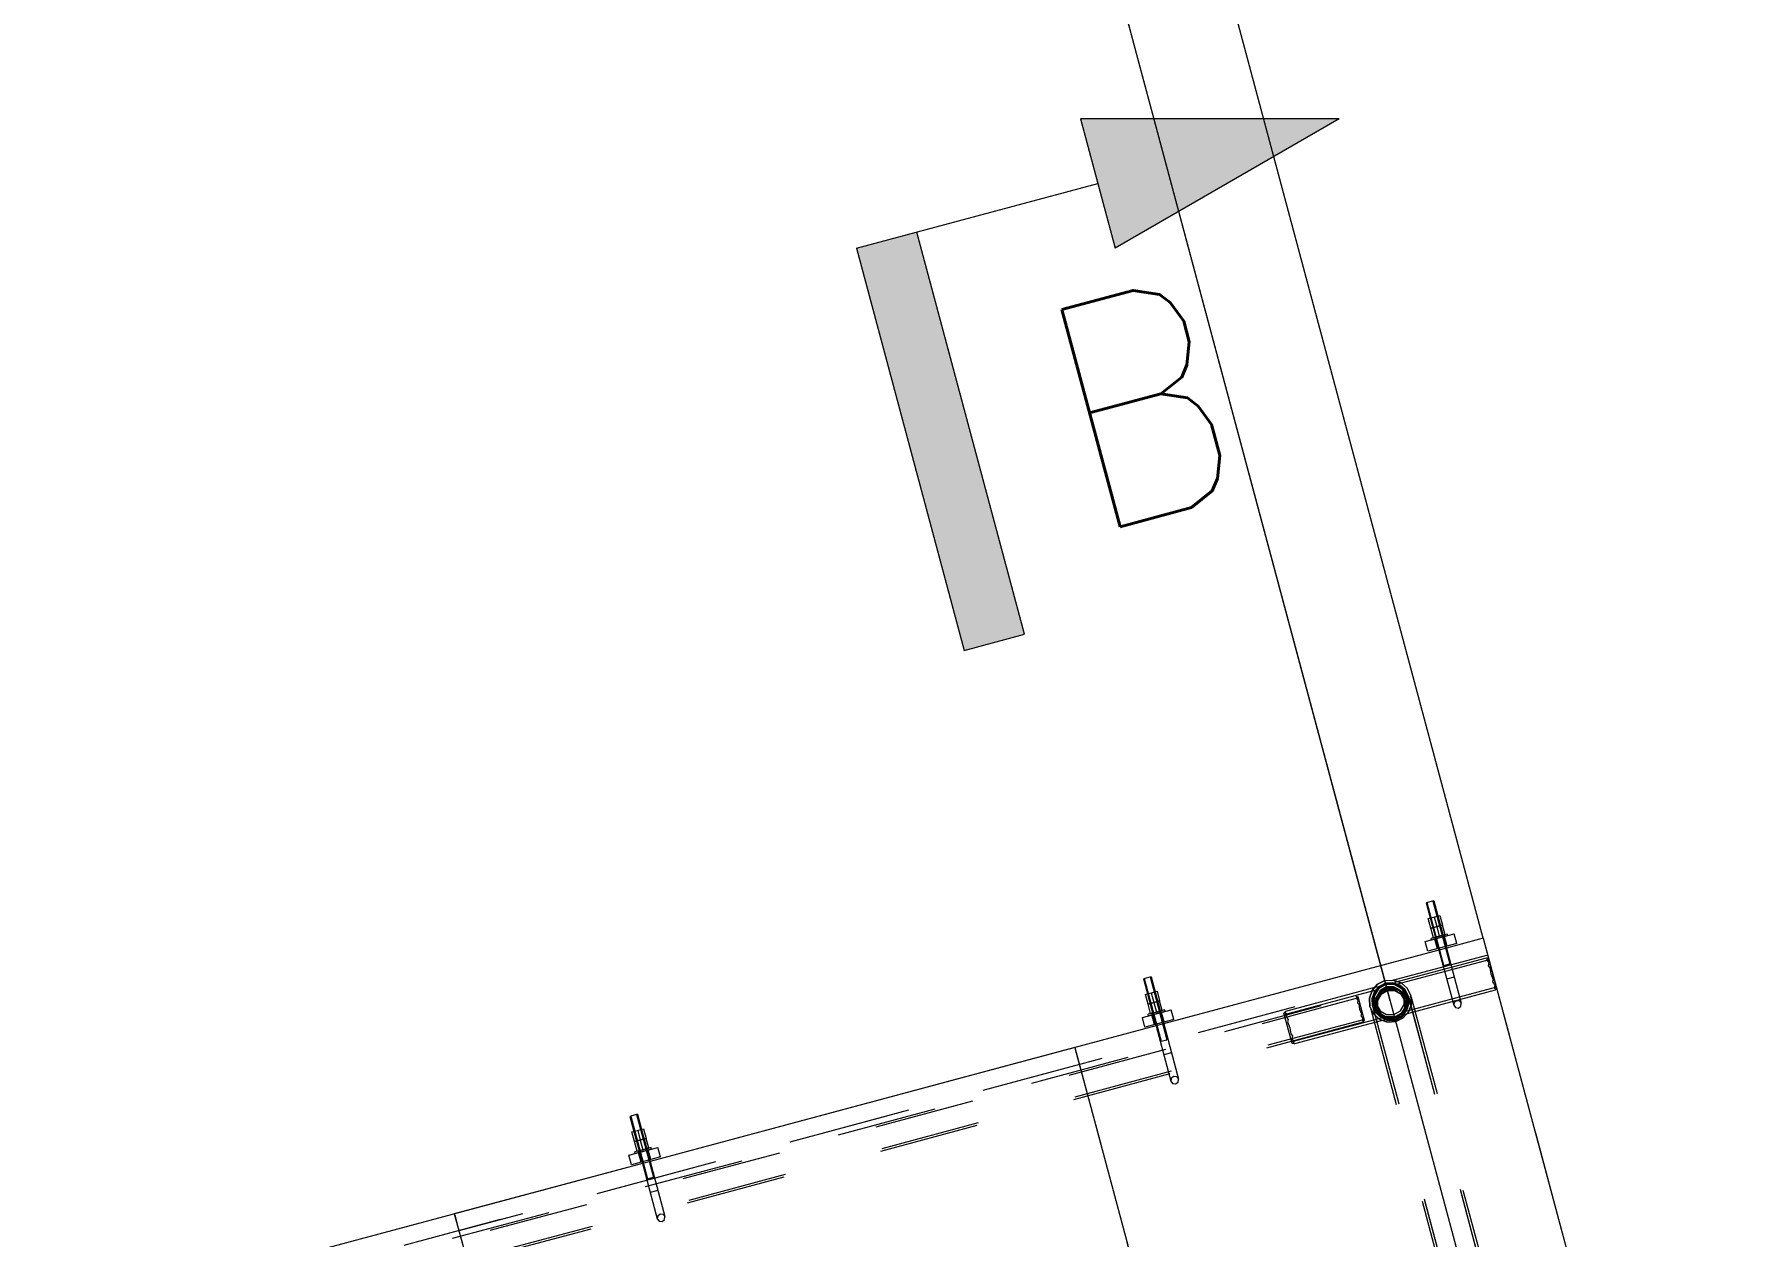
# Model space of a CAD drawing. Header units: millimetres. Extents: x -753 to 90, y 56274 to 56868.
# Drawn here: x -325.43 to -291.12, y 56784.98 to 56809.04 of the extents above; entities that cross this region are included whole.
import ezdxf

# ---------------------------------------------------------------- set-up
doc = ezdxf.new("R2010")
doc.units = ezdxf.units.MM
doc.linetypes.add('XKITLINE00', pattern=[0])
doc.linetypes.add('XKITLINE02', pattern=[4, 2, -2])
for name, color, linetype, lineweight in [('Corte', 7, 'Continuous', 0), ('Cota', 4, 'Continuous', 0), ('Peça', 2, 'Continuous', 0)]:
    doc.layers.add(name, color=color, linetype=linetype, lineweight=lineweight)
doc.styles.add('ROMANS', font='romans__.ttf')

# ---------------------------------------------------------------- blocks, each defined once
blk = doc.blocks.new('*A1308')
at = {"layer": 'Peça', "color": 7, "linetype": 'XKITLINE02', "lineweight": 0}
for p, q in [((-298.928, 56789.758), (-336.406, 56779.717)), ((-336.379, 56779.77), (-298.979, 56789.791)), ((-298.979, 56789.791), (-298.96, 56789.768)), ((-298.979, 56789.791), (-298.934, 56789.779)), ((-298.96, 56789.768), (-298.977, 56789.754)), ((-298.977, 56789.754), (-298.941, 56789.713)), ((-298.941, 56789.713), (-298.952, 56789.659)), ((-298.952, 56789.659), (-298.923, 56789.631)), ((-298.806, 56789.304), (-298.934, 56789.779)), ((-298.923, 56789.631), (-298.909, 56789.532)), ((-298.812, 56789.326), (-336.29, 56779.284)), ((-298.909, 56789.532), (-298.871, 56789.438)), ((-298.871, 56789.438), (-298.882, 56789.4)), ((-298.882, 56789.4), (-298.846, 56789.358)), ((-298.846, 56789.358), (-298.856, 56789.304)), ((-298.856, 56789.304), (-298.834, 56789.301)), ((-298.839, 56789.272), (-298.806, 56789.304)), ((-298.834, 56789.301), (-298.839, 56789.272)), ((-298.839, 56789.272), (-336.24, 56779.251)), ((-336.412, 56779.738), (-336.379, 56779.77)), ((-336.412, 56779.738), (-336.285, 56779.263)), ((-336.384, 56779.741), (-336.379, 56779.77)), ((-336.362, 56779.738), (-336.384, 56779.741)), ((-336.373, 56779.684), (-336.362, 56779.738)), ((-336.337, 56779.643), (-336.373, 56779.684)), ((-336.347, 56779.604), (-336.337, 56779.643)), ((-336.31, 56779.511), (-336.347, 56779.604)), ((-336.295, 56779.411), (-336.31, 56779.511)), ((-336.267, 56779.383), (-336.295, 56779.411)), ((-336.277, 56779.329), (-336.267, 56779.383)), ((-336.241, 56779.288), (-336.277, 56779.329)), ((-336.24, 56779.251), (-336.285, 56779.263)), ((-336.258, 56779.274), (-336.241, 56779.288)), ((-336.24, 56779.251), (-336.258, 56779.274))]:
    blk.add_line(p, q, dxfattribs=at)
blk = doc.blocks.new('*A1933')
at = {"layer": 'Peça', "color": 7, "linetype": 'XKITLINE02', "lineweight": 0}
for p, q in [((-298.379, 56790.027), (-298.53, 56789.94)), ((-298.366, 56789.976), (-298.493, 56789.902)), ((-298.205, 56790.027), (-298.379, 56790.027)), ((-298.219, 56789.976), (-298.366, 56789.976)), ((-298.091, 56789.902), (-298.219, 56789.976)), ((-298.205, 56790.027), (-298.054, 56789.94)), ((-298.53, 56789.94), (-298.618, 56789.789)), ((-298.618, 56789.789), (-298.618, 56789.614)), ((-298.6, 56789.721), (-298.555, 56789.795)), ((-298.6, 56789.721), (-298.599, 56789.675)), ((-298.599, 56789.721), (-298.555, 56789.794)), ((-298.599, 56789.691), (-298.599, 56789.721)), ((-298.599, 56789.675), (-298.599, 56789.691)), ((-298.599, 56789.546), (-298.599, 56789.675)), ((-298.599, 56789.675), (-298.599, 56789.547)), ((-298.585, 56789.672), (-298.545, 56789.788)), ((-298.576, 56789.55), (-298.585, 56789.672)), ((-298.545, 56789.787), (-298.584, 56789.671)), ((-298.584, 56789.671), (-298.576, 56789.55)), ((-298.493, 56789.902), (-298.566, 56789.775)), ((-298.566, 56789.775), (-298.566, 56789.628)), ((-298.566, 56789.627), (-298.566, 56789.628)), ((-298.566, 56789.628), (-298.566, 56789.628)), ((-298.566, 56789.628), (-298.566, 56789.628)), ((-298.566, 56789.628), (-298.493, 56789.501)), ((-298.566, 56789.628), (-298.566, 56789.628)), ((-298.566, 56789.628), (-298.566, 56789.628)), ((-298.566, 56789.627), (-298.566, 56789.628)), ((-298.566, 56789.626), (-298.566, 56789.627)), ((-298.566, 56789.626), (-298.566, 56789.627)), ((-298.566, 56789.625), (-298.566, 56789.626)), ((-298.566, 56789.626), (-298.566, 56789.626)), ((-298.566, 56789.626), (-298.566, 56789.626)), ((-298.566, 56789.625), (-298.566, 56789.626)), ((-298.565, 56789.624), (-298.566, 56789.625)), ((-298.565, 56789.624), (-298.566, 56789.625)), ((-298.565, 56789.622), (-298.565, 56789.624)), ((-298.565, 56789.622), (-298.565, 56789.624)), ((-298.564, 56789.621), (-298.565, 56789.622)), ((-298.564, 56789.621), (-298.565, 56789.622)), ((-298.555, 56789.794), (-298.512, 56789.872)), ((-298.555, 56789.795), (-298.512, 56789.872)), ((-298.547, 56789.704), (-298.548, 56789.557)), ((-298.474, 56789.831), (-298.547, 56789.704)), ((-298.547, 56789.704), (-298.474, 56789.831)), ((-298.547, 56789.557), (-298.547, 56789.704)), ((-298.545, 56789.788), (-298.464, 56789.88)), ((-298.464, 56789.879), (-298.545, 56789.787)), ((-298.512, 56789.872), (-298.473, 56789.892)), ((-298.512, 56789.872), (-298.473, 56789.892)), ((-298.346, 56789.905), (-298.474, 56789.831)), ((-298.474, 56789.831), (-298.346, 56789.904)), ((-298.473, 56789.892), (-298.361, 56789.958)), ((-298.473, 56789.892), (-298.361, 56789.958)), ((-298.464, 56789.88), (-298.354, 56789.934)), ((-298.354, 56789.933), (-298.464, 56789.879)), ((-298.361, 56789.958), (-298.231, 56789.957)), ((-298.361, 56789.958), (-298.231, 56789.957)), ((-298.354, 56789.934), (-298.232, 56789.942)), ((-298.232, 56789.941), (-298.354, 56789.933)), ((-298.199, 56789.905), (-298.346, 56789.905)), ((-298.346, 56789.904), (-298.199, 56789.904)), ((-298.232, 56789.942), (-298.116, 56789.903)), ((-298.116, 56789.902), (-298.232, 56789.941)), ((-298.231, 56789.957), (-298.187, 56789.959)), ((-298.231, 56789.957), (-298.187, 56789.959)), ((-298.072, 56789.831), (-298.199, 56789.905)), ((-298.199, 56789.904), (-298.072, 56789.831)), ((-298.187, 56789.959), (-298.111, 56789.914)), ((-298.187, 56789.959), (-298.111, 56789.914)), ((-298.116, 56789.903), (-298.024, 56789.822)), ((-298.024, 56789.822), (-298.116, 56789.902)), ((-298.111, 56789.914), (-298.036, 56789.872)), ((-298.111, 56789.914), (-298.036, 56789.872)), ((-298.018, 56789.775), (-298.091, 56789.902)), ((-298.091, 56789.501), (-298.018, 56789.628)), ((-297.999, 56789.704), (-298.072, 56789.831)), ((-298.072, 56789.831), (-297.999, 56789.704)), ((-297.967, 56789.789), (-298.054, 56789.94)), ((-298.021, 56789.846), (-298.036, 56789.872)), ((-298.013, 56789.832), (-298.036, 56789.872)), ((-298.024, 56789.822), (-297.97, 56789.712)), ((-297.97, 56789.712), (-298.024, 56789.822)), ((-298.013, 56789.832), (-298.021, 56789.846)), ((-298.018, 56789.774), (-298.018, 56789.775)), ((-298.018, 56789.775), (-298.018, 56789.775)), ((-298.018, 56789.775), (-298.018, 56789.775)), ((-298.018, 56789.628), (-298.018, 56789.775)), ((-298.018, 56789.775), (-298.018, 56789.775)), ((-298.018, 56789.775), (-298.018, 56789.775)), ((-298.018, 56789.774), (-298.018, 56789.775)), ((-298.017, 56789.773), (-298.018, 56789.774)), ((-298.018, 56789.774), (-298.017, 56789.773)), ((-298.017, 56789.772), (-298.017, 56789.773)), ((-298.017, 56789.773), (-298.017, 56789.773)), ((-298.017, 56789.773), (-298.017, 56789.773)), ((-298.017, 56789.772), (-298.017, 56789.773)), ((-298.017, 56789.771), (-298.017, 56789.772)), ((-298.017, 56789.771), (-298.017, 56789.772)), ((-298.016, 56789.769), (-298.017, 56789.771)), ((-298.016, 56789.769), (-298.017, 56789.771)), ((-298.016, 56789.768), (-298.016, 56789.769)), ((-298.016, 56789.768), (-298.016, 56789.769)), ((-298.015, 56789.766), (-298.016, 56789.768)), ((-298.015, 56789.766), (-298.016, 56789.768)), ((-298.015, 56789.764), (-298.015, 56789.766)), ((-298.015, 56789.764), (-298.015, 56789.766)), ((-298.014, 56789.762), (-298.015, 56789.764)), ((-298.014, 56789.762), (-298.015, 56789.764)), ((-298.014, 56789.76), (-298.014, 56789.762)), ((-298.014, 56789.76), (-298.014, 56789.762)), ((-298.013, 56789.758), (-298.014, 56789.76)), ((-298.013, 56789.758), (-298.014, 56789.76)), ((-297.948, 56789.721), (-298.013, 56789.832)), ((-297.948, 56789.721), (-298.013, 56789.832)), ((-298.013, 56789.756), (-298.013, 56789.758)), ((-298.013, 56789.756), (-298.013, 56789.758)), ((-298.012, 56789.753), (-298.013, 56789.756)), ((-298.013, 56789.756), (-298.012, 56789.753)), ((-298.011, 56789.75), (-298.012, 56789.753)), ((-298.012, 56789.753), (-298.011, 56789.75)), ((-298.01, 56789.747), (-298.011, 56789.75)), ((-298.01, 56789.747), (-298.011, 56789.75)), ((-298.01, 56789.744), (-298.01, 56789.747)), ((-298.009, 56789.744), (-298.01, 56789.747)), ((-298.009, 56789.741), (-298.01, 56789.744)), ((-298.009, 56789.741), (-298.009, 56789.744)), ((-298.008, 56789.738), (-298.009, 56789.741)), ((-298.008, 56789.737), (-298.009, 56789.741)), ((-298.007, 56789.734), (-298.008, 56789.738)), ((-298.007, 56789.734), (-298.008, 56789.737)), ((-298.006, 56789.73), (-298.007, 56789.734)), ((-298.006, 56789.73), (-298.007, 56789.734)), ((-298.005, 56789.726), (-298.006, 56789.73)), ((-298.005, 56789.726), (-298.006, 56789.73)), ((-298.004, 56789.722), (-298.005, 56789.726)), ((-298.004, 56789.722), (-298.005, 56789.726)), ((-298.003, 56789.718), (-298.004, 56789.722)), ((-298.002, 56789.718), (-298.004, 56789.722)), ((-298.001, 56789.714), (-298.003, 56789.718)), ((-298.001, 56789.714), (-298.002, 56789.718)), ((-298, 56789.709), (-298.001, 56789.714)), ((-298.001, 56789.714), (-298, 56789.709)), ((-297.999, 56789.704), (-298, 56789.709)), ((-298, 56789.709), (-297.999, 56789.704)), ((-297.999, 56789.558), (-297.999, 56789.704)), ((-297.999, 56789.704), (-297.999, 56789.558)), ((-297.97, 56789.712), (-297.962, 56789.59)), ((-297.962, 56789.59), (-297.97, 56789.712)), ((-297.967, 56789.614), (-297.967, 56789.789)), ((-297.966, 56789.788), (-297.967, 56789.789)), ((-297.967, 56789.789), (-297.967, 56789.789)), ((-297.967, 56789.789), (-297.967, 56789.789)), ((-297.967, 56789.789), (-297.966, 56789.788)), ((-297.966, 56789.787), (-297.966, 56789.788)), ((-297.966, 56789.788), (-297.966, 56789.788)), ((-297.966, 56789.788), (-297.966, 56789.788)), ((-297.966, 56789.788), (-297.966, 56789.787)), ((-297.966, 56789.786), (-297.966, 56789.787)), ((-297.966, 56789.787), (-297.966, 56789.786)), ((-297.966, 56789.785), (-297.966, 56789.786)), ((-297.966, 56789.786), (-297.966, 56789.785)), ((-297.965, 56789.784), (-297.966, 56789.785)), ((-297.966, 56789.785), (-297.965, 56789.784)), ((-297.965, 56789.783), (-297.965, 56789.784)), ((-297.965, 56789.784), (-297.965, 56789.783)), ((-297.965, 56789.781), (-297.965, 56789.783)), ((-297.965, 56789.783), (-297.965, 56789.782)), ((-297.965, 56789.782), (-297.964, 56789.78)), ((-297.964, 56789.78), (-297.965, 56789.781)), ((-297.964, 56789.778), (-297.964, 56789.78)), ((-297.964, 56789.78), (-297.964, 56789.778)), ((-297.963, 56789.776), (-297.964, 56789.778)), ((-297.964, 56789.778), (-297.963, 56789.776)), ((-297.963, 56789.774), (-297.963, 56789.776)), ((-297.963, 56789.776), (-297.963, 56789.774)), ((-297.962, 56789.772), (-297.963, 56789.774)), ((-297.963, 56789.774), (-297.962, 56789.772)), ((-297.961, 56789.769), (-297.962, 56789.772)), ((-297.962, 56789.772), (-297.961, 56789.769)), ((-297.961, 56789.767), (-297.961, 56789.769)), ((-297.961, 56789.769), (-297.961, 56789.767)), ((-297.96, 56789.764), (-297.961, 56789.767)), ((-297.961, 56789.767), (-297.96, 56789.764)), ((-297.959, 56789.761), (-297.96, 56789.764)), ((-297.96, 56789.764), (-297.959, 56789.761)), ((-297.958, 56789.758), (-297.959, 56789.761)), ((-297.959, 56789.761), (-297.958, 56789.758)), ((-297.957, 56789.755), (-297.958, 56789.758)), ((-297.958, 56789.758), (-297.957, 56789.755)), ((-297.956, 56789.751), (-297.957, 56789.755)), ((-297.957, 56789.755), (-297.957, 56789.751)), ((-297.957, 56789.751), (-297.956, 56789.748)), ((-297.956, 56789.748), (-297.956, 56789.751)), ((-297.955, 56789.744), (-297.956, 56789.748)), ((-297.956, 56789.748), (-297.955, 56789.744)), ((-297.953, 56789.74), (-297.955, 56789.744)), ((-297.955, 56789.744), (-297.954, 56789.74)), ((-297.954, 56789.74), (-297.952, 56789.736)), ((-297.952, 56789.736), (-297.953, 56789.74)), ((-297.951, 56789.732), (-297.952, 56789.736)), ((-297.952, 56789.736), (-297.951, 56789.732)), ((-297.95, 56789.727), (-297.951, 56789.732)), ((-297.951, 56789.732), (-297.95, 56789.727)), ((-297.949, 56789.723), (-297.95, 56789.727)), ((-297.95, 56789.727), (-297.949, 56789.723)), ((-297.949, 56789.723), (-297.948, 56789.721)), ((-297.949, 56789.723), (-297.948, 56789.721)), ((-297.948, 56789.721), (-297.948, 56789.59)), ((-297.948, 56789.59), (-297.948, 56789.721)), ((-298.617, 56789.614), (-298.618, 56789.614)), ((-298.618, 56789.614), (-298.618, 56789.614)), ((-298.53, 56789.463), (-298.618, 56789.614)), ((-298.618, 56789.614), (-298.618, 56789.614)), ((-298.618, 56789.614), (-298.617, 56789.614)), ((-298.617, 56789.613), (-298.617, 56789.614)), ((-298.617, 56789.614), (-298.617, 56789.613)), ((-298.617, 56789.612), (-298.617, 56789.613)), ((-298.617, 56789.613), (-298.617, 56789.613)), ((-298.617, 56789.613), (-298.617, 56789.613)), ((-298.617, 56789.613), (-298.617, 56789.612)), ((-298.617, 56789.611), (-298.617, 56789.612)), ((-298.617, 56789.612), (-298.617, 56789.611)), ((-298.616, 56789.61), (-298.617, 56789.611)), ((-298.617, 56789.611), (-298.616, 56789.61)), ((-298.616, 56789.609), (-298.616, 56789.61)), ((-298.616, 56789.61), (-298.616, 56789.609)), ((-298.616, 56789.607), (-298.616, 56789.609)), ((-298.616, 56789.609), (-298.616, 56789.607)), ((-298.615, 56789.605), (-298.616, 56789.607)), ((-298.616, 56789.607), (-298.615, 56789.605)), ((-298.615, 56789.604), (-298.615, 56789.605)), ((-298.615, 56789.605), (-298.615, 56789.604)), ((-298.614, 56789.602), (-298.615, 56789.604)), ((-298.615, 56789.604), (-298.614, 56789.602)), ((-298.614, 56789.6), (-298.614, 56789.602)), ((-298.614, 56789.602), (-298.614, 56789.6)), ((-298.613, 56789.597), (-298.614, 56789.6)), ((-298.614, 56789.6), (-298.613, 56789.597)), ((-298.612, 56789.595), (-298.613, 56789.597)), ((-298.613, 56789.597), (-298.612, 56789.595)), ((-298.612, 56789.592), (-298.612, 56789.595)), ((-298.612, 56789.595), (-298.612, 56789.592)), ((-298.611, 56789.589), (-298.612, 56789.592)), ((-298.612, 56789.592), (-298.611, 56789.59)), ((-298.611, 56789.59), (-298.61, 56789.587)), ((-298.61, 56789.587), (-298.611, 56789.589)), ((-298.609, 56789.583), (-298.61, 56789.587)), ((-298.61, 56789.587), (-298.609, 56789.584)), ((-298.609, 56789.584), (-298.608, 56789.58)), ((-298.608, 56789.58), (-298.609, 56789.583)), ((-298.608, 56789.577), (-298.608, 56789.58)), ((-298.608, 56789.58), (-298.608, 56789.577)), ((-298.607, 56789.573), (-298.608, 56789.577)), ((-298.608, 56789.577), (-298.607, 56789.573)), ((-298.606, 56789.569), (-298.607, 56789.573)), ((-298.607, 56789.573), (-298.606, 56789.57)), ((-298.606, 56789.57), (-298.605, 56789.566)), ((-298.605, 56789.566), (-298.606, 56789.569)), ((-298.603, 56789.561), (-298.605, 56789.566)), ((-298.605, 56789.566), (-298.603, 56789.562)), ((-298.603, 56789.562), (-298.602, 56789.557)), ((-298.602, 56789.557), (-298.603, 56789.561)), ((-298.601, 56789.553), (-298.602, 56789.557)), ((-298.602, 56789.557), (-298.601, 56789.553)), ((-298.6, 56789.548), (-298.601, 56789.553)), ((-298.601, 56789.553), (-298.6, 56789.548)), ((-298.6, 56789.548), (-298.599, 56789.546)), ((-298.6, 56789.548), (-298.599, 56789.547)), ((-298.599, 56789.547), (-298.534, 56789.433)), ((-298.599, 56789.546), (-298.534, 56789.433)), ((-298.522, 56789.44), (-298.576, 56789.55)), ((-298.576, 56789.55), (-298.522, 56789.44)), ((-298.564, 56789.619), (-298.564, 56789.621)), ((-298.564, 56789.621), (-298.564, 56789.619)), ((-298.564, 56789.617), (-298.564, 56789.619)), ((-298.564, 56789.619), (-298.564, 56789.617)), ((-298.563, 56789.615), (-298.564, 56789.617)), ((-298.563, 56789.615), (-298.564, 56789.617)), ((-298.562, 56789.613), (-298.563, 56789.615)), ((-298.562, 56789.613), (-298.563, 56789.615)), ((-298.562, 56789.611), (-298.562, 56789.613)), ((-298.562, 56789.611), (-298.562, 56789.613)), ((-298.561, 56789.609), (-298.562, 56789.611)), ((-298.561, 56789.609), (-298.562, 56789.611)), ((-298.561, 56789.606), (-298.561, 56789.609)), ((-298.56, 56789.606), (-298.561, 56789.609)), ((-298.56, 56789.603), (-298.561, 56789.606)), ((-298.56, 56789.603), (-298.56, 56789.606)), ((-298.559, 56789.6), (-298.56, 56789.603)), ((-298.559, 56789.6), (-298.56, 56789.603)), ((-298.558, 56789.597), (-298.559, 56789.6)), ((-298.558, 56789.597), (-298.559, 56789.6)), ((-298.557, 56789.594), (-298.558, 56789.597)), ((-298.557, 56789.594), (-298.558, 56789.597)), ((-298.556, 56789.591), (-298.557, 56789.594)), ((-298.556, 56789.59), (-298.557, 56789.594)), ((-298.555, 56789.587), (-298.556, 56789.591)), ((-298.556, 56789.59), (-298.555, 56789.587)), ((-298.554, 56789.583), (-298.555, 56789.587)), ((-298.555, 56789.587), (-298.554, 56789.583)), ((-298.553, 56789.579), (-298.554, 56789.583)), ((-298.553, 56789.579), (-298.554, 56789.583)), ((-298.552, 56789.575), (-298.553, 56789.579)), ((-298.552, 56789.575), (-298.553, 56789.579)), ((-298.551, 56789.571), (-298.552, 56789.575)), ((-298.551, 56789.571), (-298.552, 56789.575)), ((-298.55, 56789.567), (-298.551, 56789.571)), ((-298.55, 56789.567), (-298.551, 56789.571)), ((-298.549, 56789.562), (-298.55, 56789.567)), ((-298.549, 56789.562), (-298.55, 56789.567)), ((-298.548, 56789.557), (-298.549, 56789.562)), ((-298.547, 56789.557), (-298.549, 56789.562)), ((-298.548, 56789.557), (-298.474, 56789.431)), ((-298.474, 56789.43), (-298.547, 56789.557)), ((-298.534, 56789.433), (-298.513, 56789.397)), ((-298.534, 56789.433), (-298.513, 56789.397)), ((-298.53, 56789.463), (-298.379, 56789.376)), ((-298.43, 56789.36), (-298.522, 56789.44)), ((-298.522, 56789.44), (-298.43, 56789.36)), ((-298.513, 56789.397), (-298.436, 56789.351)), ((-298.513, 56789.397), (-298.437, 56789.351)), ((-298.493, 56789.501), (-298.366, 56789.427)), ((-298.474, 56789.431), (-298.347, 56789.357)), ((-298.347, 56789.357), (-298.474, 56789.43)), ((-298.437, 56789.351), (-298.362, 56789.31)), ((-298.436, 56789.351), (-298.362, 56789.31)), ((-298.314, 56789.321), (-298.43, 56789.36)), ((-298.43, 56789.36), (-298.314, 56789.32)), ((-298.205, 56789.376), (-298.379, 56789.376)), ((-298.366, 56789.427), (-298.219, 56789.427)), ((-298.362, 56789.31), (-298.317, 56789.308)), ((-298.362, 56789.31), (-298.317, 56789.308)), ((-298.347, 56789.357), (-298.2, 56789.357)), ((-298.2, 56789.357), (-298.347, 56789.357)), ((-298.317, 56789.308), (-298.187, 56789.309)), ((-298.317, 56789.308), (-298.187, 56789.309)), ((-298.192, 56789.329), (-298.314, 56789.321)), ((-298.314, 56789.32), (-298.192, 56789.329)), ((-298.219, 56789.427), (-298.091, 56789.501)), ((-298.205, 56789.376), (-298.054, 56789.463)), ((-298.2, 56789.357), (-298.073, 56789.431)), ((-298.073, 56789.431), (-298.2, 56789.357)), ((-298.082, 56789.383), (-298.192, 56789.329)), ((-298.192, 56789.329), (-298.082, 56789.383)), ((-298.187, 56789.309), (-298.074, 56789.373)), ((-298.187, 56789.309), (-298.074, 56789.373)), ((-298.002, 56789.475), (-298.082, 56789.383)), ((-298.082, 56789.383), (-298.001, 56789.474)), ((-298.074, 56789.373), (-298.036, 56789.397)), ((-298.074, 56789.373), (-298.036, 56789.397)), ((-298.073, 56789.431), (-297.999, 56789.558)), ((-297.999, 56789.558), (-298.073, 56789.431)), ((-298.054, 56789.463), (-297.967, 56789.614)), ((-298.036, 56789.397), (-297.992, 56789.47)), ((-298.036, 56789.397), (-297.992, 56789.47)), ((-297.962, 56789.59), (-298.002, 56789.475)), ((-298.001, 56789.474), (-297.962, 56789.59)), ((-297.992, 56789.47), (-297.949, 56789.548)), ((-297.992, 56789.47), (-297.949, 56789.548)), ((-297.948, 56789.59), (-297.949, 56789.548)), ((-297.949, 56789.548), (-297.948, 56789.59))]:
    blk.add_line(p, q, dxfattribs=at)
blk = doc.blocks.new('*A1938')
at = {"layer": 'Peça', "color": 7, "linetype": 'XKITLINE02', "lineweight": 0}
for p, q in [((-298.548, 56790.03), (-298.657, 56789.906)), ((-298.612, 56789.879), (-298.516, 56789.988)), ((-298.4, 56790.103), (-298.548, 56790.03)), ((-298.516, 56789.988), (-298.386, 56790.052)), ((-298.4, 56790.103), (-298.399, 56790.103)), ((-298.399, 56790.103), (-298.235, 56790.114)), ((-298.386, 56790.052), (-298.242, 56790.062)), ((-298.242, 56790.062), (-298.105, 56790.015)), ((-298.078, 56790.061), (-298.235, 56790.114)), ((-298.105, 56790.015), (-297.996, 56789.92)), ((-297.954, 56789.952), (-298.078, 56790.061)), ((-298.657, 56789.906), (-298.711, 56789.749)), ((-298.711, 56789.749), (-298.7, 56789.584)), ((-298.658, 56789.742), (-298.612, 56789.879)), ((-298.649, 56789.598), (-298.658, 56789.742)), ((-297.996, 56789.92), (-297.932, 56789.79)), ((-297.922, 56789.645), (-297.969, 56789.508)), ((-297.881, 56789.804), (-297.954, 56789.952)), ((-297.932, 56789.79), (-295.034, 56778.975)), ((-297.932, 56789.79), (-297.922, 56789.645)), ((-297.923, 56789.482), (-297.87, 56789.639)), ((-297.878, 56789.793), (-297.881, 56789.804)), ((-297.87, 56789.639), (-297.881, 56789.804)), ((-297.873, 56789.775), (-297.878, 56789.793)), ((-297.873, 56789.775), (-294.983, 56778.989)), ((-298.697, 56789.573), (-298.7, 56789.584)), ((-298.7, 56789.584), (-298.627, 56789.436)), ((-298.692, 56789.556), (-298.697, 56789.573)), ((-298.692, 56789.556), (-295.802, 56778.77)), ((-298.649, 56789.598), (-298.646, 56789.587)), ((-298.585, 56789.468), (-298.649, 56789.598)), ((-298.646, 56789.587), (-298.641, 56789.569)), ((-298.641, 56789.569), (-295.751, 56778.783)), ((-298.627, 56789.436), (-298.502, 56789.327)), ((-298.476, 56789.373), (-298.585, 56789.468)), ((-298.502, 56789.327), (-298.346, 56789.274)), ((-298.339, 56789.326), (-298.476, 56789.373)), ((-298.346, 56789.274), (-298.181, 56789.284)), ((-298.194, 56789.336), (-298.339, 56789.326)), ((-298.064, 56789.4), (-298.194, 56789.336)), ((-298.181, 56789.284), (-298.032, 56789.358)), ((-297.969, 56789.508), (-298.064, 56789.4)), ((-298.032, 56789.358), (-297.923, 56789.482)), ((-295.581, 56778.955), (-295.427, 56779.007)), ((-295.422, 56778.991), (-295.557, 56778.946)), ((-295.427, 56779.007), (-295.267, 56779.039)), ((-295.283, 56779.019), (-295.422, 56778.991)), ((-295.16, 56779.026), (-295.283, 56779.019)), ((-295.267, 56779.039), (-295.127, 56779.047)), ((-295.073, 56779.011), (-295.16, 56779.026)), ((-295.127, 56779.047), (-295.027, 56779.03)), ((-295.034, 56778.975), (-295.073, 56779.011)), ((-295.027, 56779.03), (-294.983, 56778.989)), ((-294.983, 56778.989), (-295.001, 56778.932)), ((-295.802, 56778.77), (-295.784, 56778.827)), ((-295.758, 56778.729), (-295.802, 56778.77)), ((-295.784, 56778.827), (-295.706, 56778.892)), ((-295.658, 56778.711), (-295.758, 56778.729)), ((-295.751, 56778.783), (-295.748, 56778.793)), ((-295.751, 56778.783), (-295.712, 56778.748)), ((-295.748, 56778.793), (-295.735, 56778.833)), ((-295.667, 56778.891), (-295.735, 56778.833)), ((-295.712, 56778.748), (-295.625, 56778.732)), ((-295.706, 56778.892), (-295.581, 56778.955)), ((-295.557, 56778.946), (-295.667, 56778.891)), ((-295.518, 56778.719), (-295.658, 56778.711)), ((-295.625, 56778.732), (-295.502, 56778.739)), ((-295.358, 56778.751), (-295.518, 56778.719)), ((-295.502, 56778.739), (-295.362, 56778.767)), ((-295.362, 56778.767), (-295.228, 56778.812)), ((-295.204, 56778.803), (-295.358, 56778.751)), ((-295.228, 56778.812), (-295.118, 56778.868)), ((-295.079, 56778.866), (-295.204, 56778.803)), ((-295.118, 56778.868), (-295.05, 56778.925)), ((-295.001, 56778.932), (-295.079, 56778.866)), ((-295.05, 56778.925), (-295.034, 56778.975))]:
    blk.add_line(p, q, dxfattribs=at)
blk = doc.blocks.new('*A1940')
at = {"layer": 'Peça', "color": 7, "linetype": 'XKITLINE02', "lineweight": 0}
for p, q in [((-298.205, 56790.071), (-296.369, 56790.562)), ((-296.317, 56790.522), (-298.178, 56790.023)), ((-296.369, 56790.562), (-296.346, 56790.534)), ((-296.369, 56790.562), (-296.325, 56790.551)), ((-296.346, 56790.534), (-296.367, 56790.516)), ((-296.367, 56790.516), (-296.322, 56790.464)), ((-296.322, 56790.464), (-296.335, 56790.397)), ((-296.335, 56790.397), (-296.3, 56790.362)), ((-296.162, 56789.944), (-296.325, 56790.551)), ((-296.3, 56790.362), (-296.282, 56790.237)), ((-298.205, 56790.071), (-298.193, 56790.027)), ((-298.193, 56790.027), (-298.116, 56790.002)), ((-298.178, 56790.023), (-298.116, 56790)), ((-298.014, 56789.912), (-298.116, 56790.002)), ((-298.116, 56790.002), (-298.116, 56790)), ((-298.116, 56790), (-298.021, 56789.918)), ((-296.17, 56789.973), (-298.032, 56789.474)), ((-296.282, 56790.237), (-296.235, 56790.119)), ((-296.235, 56790.119), (-296.248, 56790.072)), ((-296.248, 56790.072), (-296.203, 56790.02)), ((-296.203, 56790.02), (-296.216, 56789.952)), ((-296.195, 56789.911), (-298.03, 56789.42)), ((-297.953, 56789.789), (-298.014, 56789.912)), ((-297.947, 56789.644), (-297.989, 56789.525)), ((-297.988, 56789.524), (-297.944, 56789.653)), ((-297.953, 56789.789), (-297.944, 56789.653)), ((-296.216, 56789.952), (-296.189, 56789.948)), ((-296.189, 56789.948), (-296.195, 56789.911)), ((-296.195, 56789.911), (-296.162, 56789.944)), ((-298.042, 56789.463), (-297.988, 56789.524)), ((-298.042, 56789.463), (-298.03, 56789.42)), ((-298.032, 56789.474), (-297.989, 56789.525)), ((-297.988, 56789.524), (-297.989, 56789.525))]:
    blk.add_line(p, q, dxfattribs=at)
blk = doc.blocks.new('*A1941')
at = {"layer": 'Peça', "color": 7, "linetype": 'XKITLINE02', "lineweight": 0}
for p, q in [((-298.552, 56789.978), (-300.388, 56789.486)), ((-298.552, 56789.978), (-298.541, 56789.934)), ((-300.413, 56789.424), (-298.551, 56789.923)), ((-298.594, 56789.874), (-298.638, 56789.744)), ((-298.638, 56789.744), (-298.629, 56789.608)), ((-298.594, 56789.872), (-298.635, 56789.753)), ((-298.541, 56789.934), (-298.594, 56789.874)), ((-298.551, 56789.923), (-298.594, 56789.872)), ((-298.594, 56789.872), (-298.594, 56789.874)), ((-300.42, 56789.453), (-300.388, 56789.486)), ((-300.258, 56788.847), (-300.42, 56789.453)), ((-300.388, 56789.486), (-300.394, 56789.449)), ((-300.394, 56789.449), (-300.366, 56789.445)), ((-300.366, 56789.445), (-300.379, 56789.377)), ((-300.379, 56789.377), (-300.334, 56789.326)), ((-300.334, 56789.326), (-300.348, 56789.278)), ((-298.404, 56789.374), (-300.266, 56788.876)), ((-298.378, 56789.327), (-300.213, 56788.835)), ((-298.629, 56789.608), (-298.569, 56789.486)), ((-298.466, 56789.396), (-298.569, 56789.486)), ((-298.562, 56789.479), (-298.467, 56789.397)), ((-298.466, 56789.396), (-298.467, 56789.397)), ((-298.467, 56789.397), (-298.404, 56789.374)), ((-298.39, 56789.37), (-298.466, 56789.396)), ((-298.378, 56789.327), (-298.39, 56789.37)), ((-300.348, 56789.278), (-300.301, 56789.16)), ((-300.301, 56789.16), (-300.283, 56789.035)), ((-300.283, 56789.035), (-300.247, 56789)), ((-300.247, 56789), (-300.26, 56788.933)), ((-300.26, 56788.933), (-300.215, 56788.881)), ((-300.213, 56788.835), (-300.258, 56788.847)), ((-300.237, 56788.863), (-300.215, 56788.881)), ((-300.213, 56788.835), (-300.237, 56788.863))]:
    blk.add_line(p, q, dxfattribs=at)
blk = doc.blocks.new('*A1987')
at = {"layer": 'Peça', "color": 4, "linetype": 'XKITLINE00', "lineweight": 0}
for p, q in [((-297.532, 56791.347), (-297.3, 56791.409)), ((-297.48, 56791.153), (-297.532, 56791.347)), ((-297.416, 56791.378), (-297.364, 56791.185)), ((-297.3, 56791.409), (-297.248, 56791.216)), ((-297.248, 56791.216), (-297.48, 56791.153))]:
    blk.add_line(p, q, dxfattribs=at)
blk = doc.blocks.new('*A1988')
at = {"layer": 'Peça', "color": 4, "linetype": 'XKITLINE00', "lineweight": 0}
for p, q in [((-297.48, 56791.153), (-297.248, 56791.216)), ((-297.428, 56790.96), (-297.48, 56791.153)), ((-297.364, 56791.185), (-297.312, 56790.991)), ((-297.197, 56791.022), (-297.248, 56791.216))]:
    blk.add_line(p, q, dxfattribs=at)
at = {"layer": 'Peça', "color": 7, "linetype": 'XKITLINE02', "lineweight": 0}
blk.add_line((-297.428, 56790.96), (-297.197, 56791.022), dxfattribs=at)
blk = doc.blocks.new('*A1989')
at = {"layer": 'Peça', "color": 7, "linetype": 'XKITLINE02', "lineweight": 0}
for p, q in [((-297.14, 56791.004), (-297.468, 56790.916)), ((-297.312, 56790.991), (-297.23, 56791.013)), ((-297.217, 56790.984), (-297.226, 56791.015)), ((-297.391, 56790.937), (-297.399, 56790.968))]:
    blk.add_line(p, q, dxfattribs=at)
at = {"layer": 'Peça', "color": 4, "linetype": 'XKITLINE00', "lineweight": 0}
for p, q in [((-297.148, 56791.035), (-297.312, 56790.991)), ((-297.14, 56791.004), (-297.148, 56791.035)), ((-297.312, 56790.991), (-297.477, 56790.947)), ((-297.468, 56790.916), (-297.477, 56790.947))]:
    blk.add_line(p, q, dxfattribs=at)
blk = doc.blocks.new('*A1990')
at = {"layer": 'Peça', "color": 4, "linetype": 'XKITLINE00', "lineweight": 0}
for p, q in [((-297.594, 56790.883), (-297.014, 56791.038)), ((-296.963, 56790.845), (-297.014, 56791.038)), ((-297.542, 56790.69), (-297.594, 56790.883)), ((-296.963, 56790.845), (-297.542, 56790.69))]:
    blk.add_line(p, q, dxfattribs=at)
at = {"layer": 'Peça', "color": 7, "linetype": 'XKITLINE02', "lineweight": 0}
for p, q in [((-297.349, 56790.741), (-297.401, 56790.935)), ((-297.156, 56790.793), (-297.208, 56790.986))]:
    blk.add_line(p, q, dxfattribs=at)
blk = doc.blocks.new('*A1993')
at = {"layer": 'Peça', "color": 4, "linetype": 'XKITLINE00', "lineweight": 0}
for p, q in [((-297.42, 56791.699), (-297.573, 56791.658)), ((-297.42, 56791.699), (-297.34, 56791.398)), ((-297.573, 56791.658), (-297.492, 56791.357)), ((-297.329, 56790.747), (-297.319, 56790.711)), ((-297.176, 56790.788), (-297.167, 56790.752))]:
    blk.add_line(p, q, dxfattribs=at)
at = {"layer": 'Peça', "color": 7, "linetype": 'XKITLINE02', "lineweight": 0}
for p, q in [((-297.439, 56791.694), (-297.102, 56790.438)), ((-297.555, 56791.663), (-297.551, 56791.664)), ((-297.218, 56790.407), (-297.555, 56791.663)), ((-297.492, 56791.357), (-297.329, 56790.747)), ((-297.34, 56791.398), (-297.176, 56790.788)), ((-297.319, 56790.711), (-297.024, 56789.61)), ((-297.167, 56790.752), (-296.872, 56789.651)), ((-297.218, 56790.407), (-297.102, 56790.438)), ((-297.012, 56790.175), (-297.165, 56790.134)), ((-297.016, 56789.67), (-297.024, 56789.61)), ((-297.016, 56789.67), (-296.968, 56789.707)), ((-296.968, 56789.707), (-296.96, 56789.706)), ((-296.96, 56789.706), (-296.908, 56789.699)), ((-296.908, 56789.699), (-296.872, 56789.651)), ((-296.88, 56789.591), (-296.872, 56789.651)), ((-297.024, 56789.61), (-296.987, 56789.562)), ((-296.987, 56789.562), (-296.928, 56789.554)), ((-296.928, 56789.554), (-296.88, 56789.591))]:
    blk.add_line(p, q, dxfattribs=at)
blk = doc.blocks.new('*A2002')
at = {"layer": 'Peça', "color": 4, "linetype": 'XKITLINE00', "lineweight": 0}
for p, q in [((-304.605, 56788.762), (-313.107, 56786.485)), ((-304.605, 56788.762), (-304.605, 56788.762)), ((-304.605, 56788.762), (-301.52, 56777.247)), ((-313.259, 56786.444), (-323.384, 56783.732)), ((-323.537, 56783.691), (-325.199, 56783.245)), ((-325.199, 56783.245), (-325.199, 56783.245)), ((-325.199, 56783.245), (-325.176, 56783.16)), ((-325.176, 56783.159), (-325.122, 56782.959)), ((-325.122, 56782.959), (-325.084, 56782.816)), ((-325.084, 56782.816), (-324.985, 56782.446)), ((-324.985, 56782.446), (-324.924, 56782.218)), ((-324.924, 56782.218), (-324.78, 56781.682)), ((-324.78, 56781.682), (-324.407, 56780.287)), ((-324.407, 56780.287), (-324.179, 56779.436)), ((-324.179, 56779.436), (-324.055, 56778.974)), ((-324.055, 56778.974), (-323.788, 56777.977)), ((-323.788, 56777.977), (-323.342, 56776.313)), ((-322.114, 56771.73), (-301.52, 56777.247)), ((-322.064, 56771.544), (-301.471, 56777.061)), ((-322.063, 56771.538), (-301.469, 56777.055)), ((-301.52, 56777.247), (-301.471, 56777.061)), ((-301.469, 56777.055), (-301.471, 56777.061)), ((-323.342, 56776.313), (-322.489, 56773.13)), ((-322.489, 56773.13), (-322.064, 56771.544)), ((-322.063, 56771.538), (-322.064, 56771.544))]:
    blk.add_line(p, q, dxfattribs=at)
at = {"layer": 'Peça', "color": 7, "linetype": 'XKITLINE02', "lineweight": 0}
for p, q in [((-304.598, 56788.734), (-301.52, 56777.247)), ((-304.515, 56788.424), (-325.109, 56782.907)), ((-313.107, 56786.485), (-313.259, 56786.444)), ((-323.384, 56783.732), (-323.537, 56783.691)), ((-325.191, 56783.217), (-325.176, 56783.159)), ((-325.153, 56783.074), (-325.122, 56782.959)), ((-325.038, 56782.645), (-324.985, 56782.446)), ((-324.856, 56781.964), (-324.78, 56781.682)), ((-324.697, 56781.373), (-324.407, 56780.287)), ((-324.296, 56779.874), (-324.179, 56779.436)), ((-323.924, 56778.487), (-323.788, 56777.977)), ((-323.645, 56777.444), (-323.342, 56776.313)), ((-322.112, 56771.723), (-301.519, 56777.24)), ((-301.471, 56777.061), (-301.469, 56777.055)), ((-322.064, 56771.544), (-322.063, 56771.538))]:
    blk.add_line(p, q, dxfattribs=at)
blk = doc.blocks.new('*A2003')
at = {"layer": 'Peça', "color": 4, "linetype": 'XKITLINE00', "lineweight": 0}
for p, q in [((-297.32, 56790.714), (-302.829, 56789.238)), ((-296.432, 56790.952), (-297.167, 56790.755)), ((-296.432, 56790.952), (-296.432, 56790.952)), ((-296.432, 56790.952), (-293.347, 56779.436)), ((-302.982, 56789.197), (-313.107, 56786.485)), ((-313.259, 56786.444), (-317.026, 56785.435)), ((-317.026, 56785.435), (-317.026, 56785.435)), ((-317.026, 56785.435), (-316.949, 56785.149)), ((-316.949, 56785.149), (-316.811, 56784.635)), ((-316.811, 56784.635), (-316.607, 56783.871)), ((-316.607, 56783.871), (-316.233, 56782.477)), ((-316.233, 56782.477), (-316.005, 56781.626)), ((-316.005, 56781.626), (-315.472, 56779.634)), ((-315.472, 56779.634), (-315.323, 56779.079)), ((-313.941, 56773.919), (-293.347, 56779.436)), ((-293.347, 56779.436), (-293.297, 56779.251)), ((-315.323, 56779.079), (-314.843, 56777.287)), ((-313.891, 56773.734), (-293.297, 56779.251)), ((-293.295, 56779.244), (-294.934, 56778.805)), ((-293.295, 56779.244), (-293.297, 56779.251)), ((-295.753, 56778.586), (-313.889, 56773.727)), ((-314.843, 56777.287), (-314.496, 56775.994)), ((-314.496, 56775.994), (-313.891, 56773.734)), ((-313.889, 56773.727), (-313.891, 56773.734))]:
    blk.add_line(p, q, dxfattribs=at)
at = {"layer": 'Peça', "color": 7, "linetype": 'XKITLINE02', "lineweight": 0}
for p, q in [((-297.167, 56790.755), (-297.32, 56790.714)), ((-296.424, 56790.923), (-293.347, 56779.436)), ((-296.341, 56790.614), (-316.935, 56785.097)), ((-302.829, 56789.238), (-302.982, 56789.197)), ((-313.107, 56786.485), (-313.259, 56786.444)), ((-317.018, 56785.406), (-316.949, 56785.149)), ((-316.911, 56785.006), (-316.811, 56784.635)), ((-316.751, 56784.408), (-316.607, 56783.871)), ((-316.524, 56783.562), (-316.233, 56782.477)), ((-316.123, 56782.064), (-316.005, 56781.626)), ((-315.881, 56781.163), (-315.472, 56779.634)), ((-313.939, 56773.913), (-293.345, 56779.43)), ((-293.297, 56779.251), (-293.295, 56779.244)), ((-294.934, 56778.805), (-295.753, 56778.586)), ((-315.168, 56778.502), (-314.843, 56777.287)), ((-314.672, 56776.65), (-314.496, 56775.994)), ((-313.891, 56773.734), (-313.889, 56773.727))]:
    blk.add_line(p, q, dxfattribs=at)
blk = doc.blocks.new('*A2020')
at = {"layer": 'Peça', "color": 7, "linetype": 'XKITLINE02', "lineweight": 0}
for p, q in [((-298.657, 56789.906), (-298.548, 56790.03)), ((-298.516, 56789.988), (-298.611, 56789.879)), ((-298.548, 56790.03), (-298.4, 56790.103)), ((-298.386, 56790.052), (-298.516, 56789.988)), ((-298.4, 56790.103), (-298.234, 56790.114)), ((-298.241, 56790.062), (-298.386, 56790.052)), ((-298.104, 56790.015), (-298.241, 56790.062)), ((-298.234, 56790.114), (-298.078, 56790.061)), ((-297.995, 56789.92), (-298.104, 56790.015)), ((-298.078, 56790.061), (-298.069, 56790.053)), ((-298.069, 56790.053), (-297.953, 56789.952)), ((-298.71, 56789.749), (-298.657, 56789.906)), ((-298.699, 56789.584), (-298.71, 56789.749)), ((-298.611, 56789.879), (-298.658, 56789.742)), ((-298.658, 56789.742), (-298.648, 56789.598)), ((-297.931, 56789.79), (-297.995, 56789.92)), ((-297.969, 56789.509), (-297.922, 56789.646)), ((-297.953, 56789.952), (-297.88, 56789.804)), ((-297.931, 56789.79), (-297.928, 56789.779)), ((-297.922, 56789.646), (-297.931, 56789.79)), ((-297.928, 56789.779), (-297.924, 56789.762)), ((-297.924, 56789.762), (-296.312, 56783.744)), ((-297.869, 56789.639), (-297.923, 56789.482)), ((-297.877, 56789.793), (-297.88, 56789.804)), ((-297.88, 56789.804), (-297.869, 56789.639)), ((-297.873, 56789.775), (-297.877, 56789.793)), ((-297.873, 56789.775), (-294.983, 56778.989)), ((-298.696, 56789.573), (-298.699, 56789.584)), ((-298.626, 56789.436), (-298.699, 56789.584)), ((-298.692, 56789.556), (-298.696, 56789.573)), ((-298.692, 56789.556), (-295.802, 56778.77)), ((-298.648, 56789.598), (-295.751, 56778.783)), ((-298.648, 56789.598), (-298.584, 56789.468)), ((-298.502, 56789.327), (-298.626, 56789.436)), ((-298.584, 56789.468), (-298.475, 56789.373)), ((-298.345, 56789.274), (-298.502, 56789.327)), ((-298.475, 56789.373), (-298.338, 56789.326)), ((-298.18, 56789.285), (-298.345, 56789.274)), ((-298.338, 56789.326), (-298.194, 56789.336)), ((-298.194, 56789.336), (-298.064, 56789.4)), ((-298.032, 56789.358), (-298.18, 56789.285)), ((-298.064, 56789.4), (-297.969, 56789.509)), ((-297.923, 56789.482), (-298.032, 56789.358)), ((-296.312, 56783.744), (-295.034, 56778.976)), ((-295.427, 56779.007), (-295.581, 56778.955)), ((-295.557, 56778.946), (-295.422, 56778.991)), ((-295.267, 56779.039), (-295.427, 56779.007)), ((-295.422, 56778.991), (-295.283, 56779.019)), ((-295.283, 56779.019), (-295.16, 56779.026)), ((-295.127, 56779.047), (-295.267, 56779.039)), ((-295.16, 56779.026), (-295.073, 56779.011)), ((-295.027, 56779.03), (-295.127, 56779.047)), ((-295.073, 56779.011), (-295.034, 56778.976)), ((-294.983, 56778.989), (-295.027, 56779.03)), ((-295.001, 56778.932), (-294.983, 56778.989)), ((-295.802, 56778.77), (-295.799, 56778.78)), ((-295.802, 56778.77), (-295.758, 56778.729)), ((-295.799, 56778.78), (-295.784, 56778.827)), ((-295.706, 56778.892), (-295.784, 56778.827)), ((-295.758, 56778.729), (-295.658, 56778.711)), ((-295.751, 56778.783), (-295.735, 56778.834)), ((-295.712, 56778.748), (-295.751, 56778.783)), ((-295.735, 56778.834), (-295.667, 56778.891)), ((-295.624, 56778.732), (-295.712, 56778.748)), ((-295.581, 56778.955), (-295.706, 56778.892)), ((-295.667, 56778.891), (-295.557, 56778.946)), ((-295.658, 56778.711), (-295.517, 56778.719)), ((-295.502, 56778.739), (-295.624, 56778.732)), ((-295.517, 56778.719), (-295.358, 56778.751)), ((-295.362, 56778.767), (-295.502, 56778.739)), ((-295.227, 56778.813), (-295.362, 56778.767)), ((-295.358, 56778.751), (-295.204, 56778.803)), ((-295.118, 56778.868), (-295.227, 56778.813)), ((-295.204, 56778.803), (-295.078, 56778.866)), ((-295.05, 56778.925), (-295.118, 56778.868)), ((-295.078, 56778.866), (-295.001, 56778.932)), ((-295.034, 56778.976), (-295.05, 56778.925))]:
    blk.add_line(p, q, dxfattribs=at)
blk = doc.blocks.new('*A2041')
at = {"layer": 'Peça', "color": 4, "linetype": 'XKITLINE00', "lineweight": 0}
for p, q in [((-313.471, 56787.074), (-313.239, 56787.137)), ((-313.419, 56786.881), (-313.471, 56787.074)), ((-313.187, 56786.943), (-313.419, 56786.881)), ((-313.355, 56787.106), (-313.303, 56786.912)), ((-313.239, 56787.137), (-313.187, 56786.943))]:
    blk.add_line(p, q, dxfattribs=at)
blk = doc.blocks.new('*A2042')
at = {"layer": 'Peça', "color": 4, "linetype": 'XKITLINE00', "lineweight": 0}
for p, q in [((-313.419, 56786.881), (-313.187, 56786.943)), ((-313.367, 56786.688), (-313.419, 56786.881)), ((-313.303, 56786.912), (-313.251, 56786.719)), ((-313.135, 56786.75), (-313.187, 56786.943))]:
    blk.add_line(p, q, dxfattribs=at)
at = {"layer": 'Peça', "color": 7, "linetype": 'XKITLINE02', "lineweight": 0}
blk.add_line((-313.367, 56786.688), (-313.135, 56786.75), dxfattribs=at)
blk = doc.blocks.new('*A2043')
at = {"layer": 'Peça', "color": 4, "linetype": 'XKITLINE00', "lineweight": 0}
for p, q in [((-313.251, 56786.719), (-313.415, 56786.675)), ((-313.407, 56786.644), (-313.415, 56786.675)), ((-313.087, 56786.763), (-313.251, 56786.719)), ((-313.079, 56786.732), (-313.087, 56786.763))]:
    blk.add_line(p, q, dxfattribs=at)
at = {"layer": 'Peça', "color": 7, "linetype": 'XKITLINE02', "lineweight": 0}
for p, q in [((-313.079, 56786.732), (-313.407, 56786.644)), ((-313.33, 56786.665), (-313.338, 56786.696)), ((-313.251, 56786.719), (-313.169, 56786.741)), ((-313.156, 56786.712), (-313.164, 56786.742))]:
    blk.add_line(p, q, dxfattribs=at)
blk = doc.blocks.new('*A2044')
at = {"layer": 'Peça', "color": 4, "linetype": 'XKITLINE00', "lineweight": 0}
for p, q in [((-313.533, 56786.611), (-312.953, 56786.766)), ((-313.481, 56786.417), (-313.533, 56786.611)), ((-312.901, 56786.573), (-313.481, 56786.417)), ((-312.901, 56786.573), (-312.953, 56786.766))]:
    blk.add_line(p, q, dxfattribs=at)
at = {"layer": 'Peça', "color": 7, "linetype": 'XKITLINE02', "lineweight": 0}
for p, q in [((-313.288, 56786.469), (-313.339, 56786.662)), ((-313.094, 56786.521), (-313.146, 56786.714))]:
    blk.add_line(p, q, dxfattribs=at)
blk = doc.blocks.new('*A2054')
at = {"layer": 'Peça', "color": 4, "linetype": 'XKITLINE00', "lineweight": 0}
for p, q in [((-313.359, 56787.427), (-313.511, 56787.386)), ((-313.511, 56787.386), (-313.431, 56787.085)), ((-313.359, 56787.427), (-313.278, 56787.126)), ((-313.267, 56786.475), (-313.258, 56786.441)), ((-313.115, 56786.515), (-313.106, 56786.482))]:
    blk.add_line(p, q, dxfattribs=at)
at = {"layer": 'Peça', "color": 7, "linetype": 'XKITLINE02', "lineweight": 0}
for p, q in [((-313.493, 56787.391), (-313.157, 56786.135)), ((-313.377, 56787.422), (-313.041, 56786.166)), ((-313.431, 56787.085), (-313.267, 56786.475)), ((-313.278, 56787.126), (-313.115, 56786.515)), ((-313.258, 56786.441), (-312.963, 56785.338)), ((-313.106, 56786.482), (-312.81, 56785.379)), ((-313.157, 56786.135), (-313.041, 56786.166)), ((-312.951, 56785.903), (-313.103, 56785.862)), ((-312.955, 56785.398), (-312.963, 56785.338)), ((-312.963, 56785.338), (-312.926, 56785.29)), ((-312.955, 56785.398), (-312.907, 56785.435)), ((-312.926, 56785.29), (-312.866, 56785.282)), ((-312.907, 56785.435), (-312.847, 56785.427)), ((-312.866, 56785.282), (-312.818, 56785.319)), ((-312.847, 56785.427), (-312.81, 56785.379)), ((-312.818, 56785.319), (-312.81, 56785.379))]:
    blk.add_line(p, q, dxfattribs=at)
blk = doc.blocks.new('*A2060')
at = {"layer": 'Peça', "color": 4, "linetype": 'XKITLINE00', "lineweight": 0}
for p, q in [((-303.081, 56790.181), (-303.234, 56790.14)), ((-303.234, 56790.14), (-303.154, 56789.839)), ((-303.081, 56790.181), (-303.001, 56789.88)), ((-302.99, 56789.228), (-302.981, 56789.194)), ((-302.837, 56789.269), (-302.828, 56789.235))]:
    blk.add_line(p, q, dxfattribs=at)
at = {"layer": 'Peça', "color": 7, "linetype": 'XKITLINE02', "lineweight": 0}
for p, q in [((-303.216, 56790.145), (-302.879, 56788.889)), ((-303.1, 56790.176), (-302.763, 56788.92)), ((-303.154, 56789.839), (-302.99, 56789.228)), ((-303.001, 56789.88), (-302.837, 56789.269)), ((-302.981, 56789.194), (-302.685, 56788.092)), ((-302.828, 56789.235), (-302.533, 56788.133)), ((-302.879, 56788.889), (-302.763, 56788.92)), ((-302.673, 56788.656), (-302.826, 56788.615)), ((-302.678, 56788.152), (-302.685, 56788.092)), ((-302.685, 56788.092), (-302.649, 56788.044)), ((-302.678, 56788.152), (-302.63, 56788.189)), ((-302.649, 56788.044), (-302.589, 56788.036)), ((-302.63, 56788.189), (-302.57, 56788.181)), ((-302.589, 56788.036), (-302.541, 56788.073)), ((-302.57, 56788.181), (-302.533, 56788.133)), ((-302.541, 56788.073), (-302.533, 56788.133))]:
    blk.add_line(p, q, dxfattribs=at)
blk = doc.blocks.new('*A2068')
at = {"layer": 'Peça', "color": 4, "linetype": 'XKITLINE00', "lineweight": 0}
for p, q in [((-303.193, 56789.828), (-302.961, 56789.89)), ((-303.141, 56789.635), (-303.193, 56789.828)), ((-302.91, 56789.697), (-303.141, 56789.635)), ((-303.077, 56789.859), (-303.025, 56789.666)), ((-302.961, 56789.89), (-302.91, 56789.697))]:
    blk.add_line(p, q, dxfattribs=at)
blk = doc.blocks.new('*A2069')
at = {"layer": 'Peça', "color": 4, "linetype": 'XKITLINE00', "lineweight": 0}
for p, q in [((-303.141, 56789.635), (-302.91, 56789.697)), ((-303.09, 56789.442), (-303.141, 56789.635)), ((-303.025, 56789.666), (-302.974, 56789.473)), ((-302.858, 56789.504), (-302.91, 56789.697))]:
    blk.add_line(p, q, dxfattribs=at)
at = {"layer": 'Peça', "color": 7, "linetype": 'XKITLINE02', "lineweight": 0}
blk.add_line((-303.09, 56789.442), (-302.858, 56789.504), dxfattribs=at)
blk = doc.blocks.new('*A2070')
at = {"layer": 'Peça', "color": 4, "linetype": 'XKITLINE00', "lineweight": 0}
for p, q in [((-302.974, 56789.473), (-303.138, 56789.429)), ((-303.13, 56789.398), (-303.138, 56789.429)), ((-302.809, 56789.517), (-302.974, 56789.473)), ((-302.801, 56789.486), (-302.809, 56789.517))]:
    blk.add_line(p, q, dxfattribs=at)
at = {"layer": 'Peça', "color": 7, "linetype": 'XKITLINE02', "lineweight": 0}
for p, q in [((-302.801, 56789.486), (-303.13, 56789.398)), ((-303.052, 56789.419), (-303.061, 56789.45)), ((-302.974, 56789.473), (-302.892, 56789.495)), ((-302.878, 56789.465), (-302.887, 56789.496))]:
    blk.add_line(p, q, dxfattribs=at)
blk = doc.blocks.new('*A2071')
at = {"layer": 'Peça', "color": 4, "linetype": 'XKITLINE00', "lineweight": 0}
for p, q in [((-303.255, 56789.364), (-302.676, 56789.52)), ((-303.203, 56789.171), (-303.255, 56789.364)), ((-302.624, 56789.326), (-303.203, 56789.171)), ((-302.624, 56789.326), (-302.676, 56789.52))]:
    blk.add_line(p, q, dxfattribs=at)
at = {"layer": 'Peça', "color": 7, "linetype": 'XKITLINE02', "lineweight": 0}
for p, q in [((-303.01, 56789.223), (-303.062, 56789.416)), ((-302.817, 56789.275), (-302.869, 56789.468))]:
    blk.add_line(p, q, dxfattribs=at)
blk = doc.blocks.new('*A2188')
at = {"layer": 'Cota', "color": 7, "linetype": 'XKITLINE00', "lineweight": 0}
for p, q in [((-296.432, 56790.952), (-303.167, 56816.092)), ((-302.636, 56814.112), (-295.452, 56816.036)), ((-302.636, 56814.112), (-295.452, 56816.036)), ((-298.292, 56789.701), (-305.215, 56815.543)), ((-302.136, 56814.978), (-303.136, 56813.246)), ((-304.185, 56814.429), (-305.185, 56812.697)), ((-304.685, 56813.563), (-302.636, 56814.112))]:
    blk.add_line(p, q, dxfattribs=at)
at = {"layer": 'Cota', "color": 3}
for p in [(-302.636, 56814.112), (-304.685, 56813.563)]:
    blk.add_point(p, dxfattribs=at)
at = {"layer": 'Cota', "color": 3, "style": 'ROMANS', "width": 0.85}
blk.add_text('106', height=2.5, rotation=15, dxfattribs=at).set_placement((-302.707, 56814.921))
blk = doc.blocks.new('*A2192')
at = {"layer": 'Cota', "color": 7, "linetype": 'XKITLINE00', "lineweight": 0}
blk.add_line((-291.119, 56762.932), (-310.501, 56835.266), dxfattribs=at)
blk = doc.blocks.new('*A2195')
at = {"layer": 'Corte'}
for points in [[(-299.319, 56807.35), (-303.802, 56804.761), (-304.495, 56807.35)], [(-307.771, 56805.085), (-305.614, 56797.036), (-308.978, 56804.761)], [(-305.614, 56797.036), (-306.821, 56796.712), (-308.978, 56804.761)]]:
    blk.add_hatch(color=6, dxfattribs=at).paths.add_polyline_path(points, flags=17)
at = {"layer": 'Corte', "color": 6, "linetype": 'XKITLINE00', "lineweight": 0}
for p, q in [((-299.319, 56807.35), (-304.495, 56807.35)), ((-304.495, 56807.35), (-303.802, 56804.761)), ((-299.319, 56807.35), (-303.802, 56804.761)), ((-308.978, 56804.761), (-304.148, 56806.055)), ((-305.614, 56797.036), (-307.771, 56805.085)), ((-308.978, 56804.761), (-306.821, 56796.712)), ((-306.821, 56796.712), (-305.614, 56797.036))]:
    blk.add_line(p, q, dxfattribs=at)
at = {"layer": 'Corte', "color": 4, "style": 'ROMANS', "width": 0.85}
blk.add_text('B', height=4.5, rotation=15, dxfattribs=at).set_placement((-304.333, 56799.018))

msp = doc.modelspace()

# ---------------------------------------------------------------- block references
at = {"lineweight": 0}
for name in ['*A2192', '*A2188', '*A1993', '*A1987', '*A1990', '*A1988', '*A1989', '*A2003', '*A1940', '*A2060', '*A1941', '*A1938', '*A2020', '*A1933', '*A1308', '*A2068', '*A2069', '*A2071', '*A2070', '*A2002', '*A2054', '*A2041', '*A2042', '*A2044', '*A2043']:
    msp.add_blockref(name, (0, 0), dxfattribs=at)
at = {"layer": 'Corte', "lineweight": 0}
msp.add_blockref('*A2195', (0, 0), dxfattribs=at)

doc.saveas('drawing.dxf')
